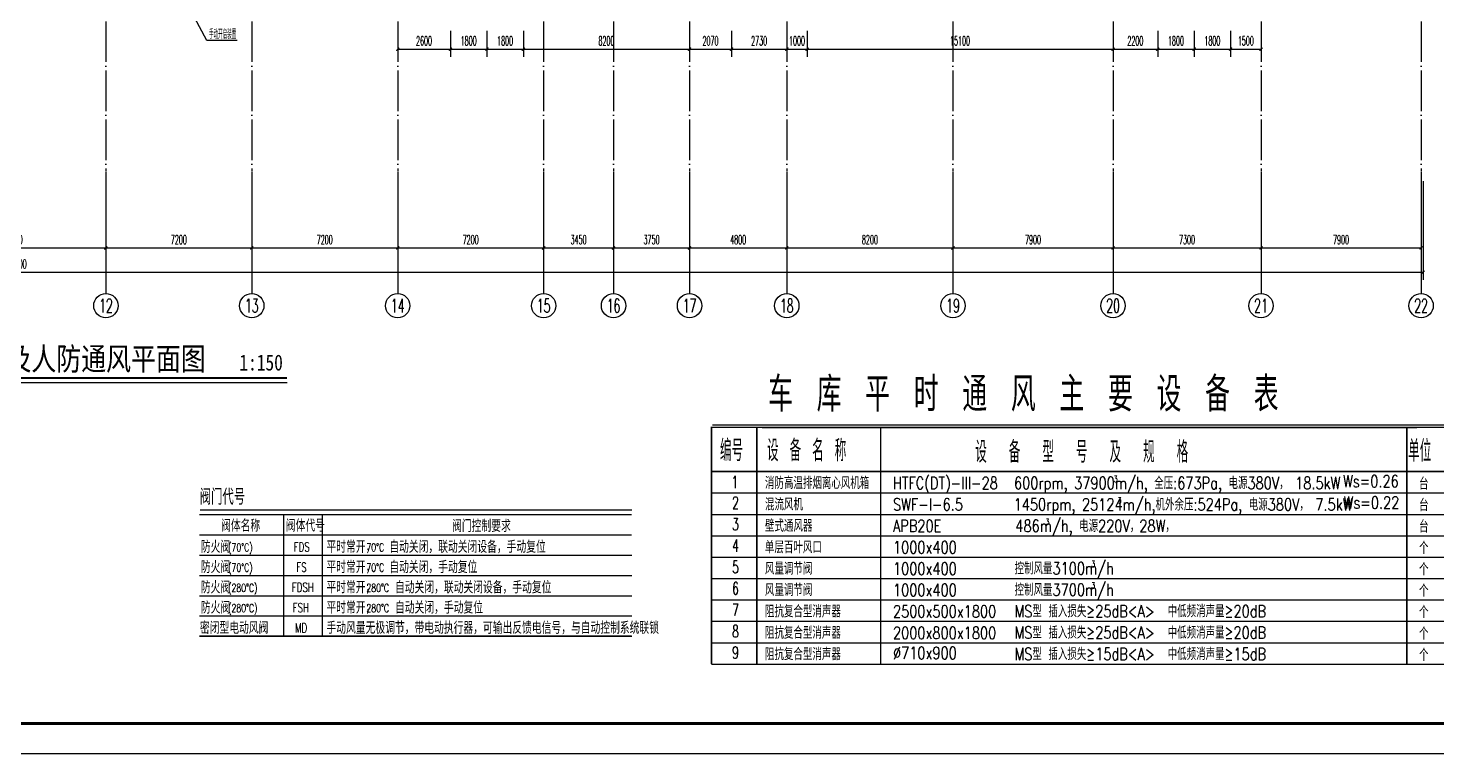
# Model space of a CAD drawing. Extents: x -888467 to -675969, y -675351 to -419232.
# Drawn here: x -786473 to -716964, y -526193 to -490379 of the extents above; entities that cross this region are included whole.
import ezdxf
from ezdxf.enums import TextEntityAlignment as Align

# ---------------------------------------------------------------- set-up
doc = ezdxf.new("R2010")
doc.units = 0
doc.header["$LTSCALE"] = 1000
doc.linetypes.add('DOTE', pattern=[2.42, 2, -0.2, 0.02, -0.2])
doc.layers.get('0').update_dxf_attribs({"linetype": 'CONTINUOUS'})
doc.layers.get('Defpoints').update_dxf_attribs({"linetype": 'CONTINUOUS'})
for name, color, linetype in [('A1', 7, 'CONTINUOUS'), ('AXIS', 3, 'CONTINUOUS'), ('AXIS_TEXT', 7, 'CONTINUOUS'), ('BTTK', 7, 'CONTINUOUS'), ('DIM_SYMB', 3, 'CONTINUOUS'), ('DOTE', 252, 'CONTINUOUS'), ('HZ', 3, 'CONTINUOUS'), ('PUB_TITLE', 7, 'CONTINUOUS'), ('TEXT', 3, 'CONTINUOUS'), ('TH_DIM', 3, 'CONTINUOUS'), ('风量标注', 3, 'CONTINUOUS')]:
    doc.layers.add(name, color=color, linetype=linetype)
doc.styles.add('-黑体', font='', dxfattribs={"width": 0.8})
doc.styles.add('_TCH_AXIS', font='COMPLEX', dxfattribs={"bigfont": 'GBCBIG'})
doc.styles.add('_TCH_DIM_T3', font='simplex.shx', dxfattribs={"width": 0.423529, "bigfont": 'gbcbig.shx'})
doc.styles.add('COMPLEX', font='COMPLEX')
doc.styles.add('hxd', font='simplex.shx', dxfattribs={"width": 0.5, "bigfont": 'gbcbig.shx'})
doc.styles.add('HZ', font='txt.shx', dxfattribs={"width": 0.9, "bigfont": 'hztxt.shx'})
doc.styles.add('HZ(TK)', font='geniso.shx', dxfattribs={"width": 0.9, "bigfont": 'hztxt.shx'})
doc.styles.add('ROMANC', font='romanc', dxfattribs={"width": 0.7, "height": 300})
doc.styles.add('simplex', font='simplex.shx', dxfattribs={"width": 0.7, "bigfont": 'gbcbig.shx'})
doc.styles.add('ST64S', font='simplex.shx', dxfattribs={"width": 0.8, "bigfont": 'gbcbig.shx'})
doc.styles.add('tss', font='simplex.shx', dxfattribs={"width": 0.8, "bigfont": 'gbcbig.shx'})
doc.styles.add('xw', font='simplex.shx', dxfattribs={"width": 0.6, "bigfont": 'gbcbig.shx'})
doc.styles.get('-黑体').set_extended_font_data('SimHei')
doc.dimstyles.new('_TCH_ARCH&&150', dxfattribs={"dimtxt": 446.25, "dimasz": 150, "dimexe": 375, "dimexo": 450, "dimgap": 189.375, "dimtad": 1, "dimdec": 0, "dimzin": 0, "dimdsep": 46, "dimtxsty": '_TCH_DIM_T3', "dimblk": 'ARCHTICK', "dimcen": 0.09, "dimclrt": 7, "dimazin": 2, "dimtfac": 1, "dimtdec": 0, "dimtix": 1, "dimtmove": 2, "dimatfit": 3, "dimfxl": 1, "dimtolj": 1, "dimtzin": 0, "dimarcsym": 0})

# ---------------------------------------------------------------- blocks, each defined once
blk = doc.blocks.new('vhtemplate_2020年新竖式图框_A1_1_2', base_point=(-420.5, 0))
at = {"layer": 'PUB_TITLE', "color": 7}
blk.add_lwpolyline([(-420.5, 594), (841, 594), (841, 0), (-420.5, 0)], close=True, dxfattribs=at)
at = {"layer": 'PUB_TITLE', "const_width": 1}
blk.add_lwpolyline([(-395.5, 10), (831, 10), (831, 584), (-395.5, 584)], close=True, dxfattribs=at)
at = {"layer": 'BTTK', "color": 4, "style": 'HZ(TK)', "width": 0.9}
for tag, p in [('合作单位', (796, 511.5)), ('建设单位', (796, 209.5)), ('工程名称', (796, 176.5)), ('子项名称', (806, 160)), ('图纸名称', (796, 141))]:
    blk.add_attdef(tag, text='', height=3.5, dxfattribs=at).set_placement(p, align=Align.MIDDLE_CENTER)
for tag, p in [('注册证书号', (808.5, 309.01)), ('注册印章号', (808.5, 301.01)), ('设计号', (806, 193)), ('图别', (789.75, 34)), ('图号', (822.25, 34)), ('版本号', (789.75, 26)), ('日期', (822.25, 26))]:
    blk.add_attdef(tag, text='', height=3.5, dxfattribs=at).set_placement(p, align=Align.MIDDLE)
blk = doc.blocks.new('_ArchTick')
at = {"color": 0, "linetype": 'ByBlock', "const_width": 0.4}
blk.add_lwpolyline([(-0.5, -0.5), (0.5, 0.5)], dxfattribs=at)
blk = doc.blocks.new('*D525')
at = {"layer": 'Defpoints', "color": 0, "transparency": 16777216}
for p in [(-727139, -490063), (-725639, -490063), (-725639, -491415)]:
    blk.add_point(p, dxfattribs=at)
at = {"layer": 'TH_DIM', "color": 0, "lineweight": -2, "transparency": 16777216}
for p, q in [((-727139, -490513), (-727139, -491790)), ((-725639, -490513), (-725639, -491790)), ((-727139, -491415), (-725639, -491415))]:
    blk.add_line(p, q, dxfattribs=at)
at = {"layer": 'TH_DIM', "color": 0, "lineweight": -2, "transparency": 16777216, "xscale": 150, "yscale": 150, "zscale": 150, "rotation": 180}
blk.add_blockref('_ArchTick', (-727139, -491415), dxfattribs=at)
at = {"layer": 'TH_DIM', "color": 0, "lineweight": -2, "transparency": 16777216, "xscale": 150, "yscale": 150, "zscale": 150}
blk.add_blockref('_ArchTick', (-725639, -491415), dxfattribs=at)
at = {"layer": 'TH_DIM', "color": 7, "transparency": 16777216, "insert": (-726389, -491003), "char_height": 446.2, "attachment_point": 5, "style": '_TCH_DIM_T3'}
blk.add_mtext('\\A1;1500', dxfattribs=at)
blk = doc.blocks.new('*D526')
at = {"layer": 'Defpoints', "color": 0, "transparency": 16777216}
for p in [(-728939, -490063), (-727139, -490063), (-727139, -491415)]:
    blk.add_point(p, dxfattribs=at)
at = {"layer": 'TH_DIM', "color": 0, "lineweight": -2, "transparency": 16777216}
for p, q in [((-728939, -490513), (-728939, -491790)), ((-727139, -490513), (-727139, -491790)), ((-728939, -491415), (-727139, -491415))]:
    blk.add_line(p, q, dxfattribs=at)
at = {"layer": 'TH_DIM', "color": 0, "lineweight": -2, "transparency": 16777216, "xscale": 150, "yscale": 150, "zscale": 150, "rotation": 180}
blk.add_blockref('_ArchTick', (-728939, -491415), dxfattribs=at)
at = {"layer": 'TH_DIM', "color": 0, "lineweight": -2, "transparency": 16777216, "xscale": 150, "yscale": 150, "zscale": 150}
blk.add_blockref('_ArchTick', (-727139, -491415), dxfattribs=at)
at = {"layer": 'TH_DIM', "color": 7, "transparency": 16777216, "insert": (-728039, -491003), "char_height": 446.2, "attachment_point": 5, "style": '_TCH_DIM_T3'}
blk.add_mtext('\\A1;1800', dxfattribs=at)
blk = doc.blocks.new('*D527')
at = {"layer": 'Defpoints', "color": 0, "transparency": 16777216}
for p in [(-730739, -490063), (-728939, -490063), (-728939, -491415)]:
    blk.add_point(p, dxfattribs=at)
at = {"layer": 'TH_DIM', "color": 0, "lineweight": -2, "transparency": 16777216}
for p, q in [((-730739, -490513), (-730739, -491790)), ((-728939, -490513), (-728939, -491790)), ((-730739, -491415), (-728939, -491415))]:
    blk.add_line(p, q, dxfattribs=at)
at = {"layer": 'TH_DIM', "color": 0, "lineweight": -2, "transparency": 16777216, "xscale": 150, "yscale": 150, "zscale": 150, "rotation": 180}
blk.add_blockref('_ArchTick', (-730739, -491415), dxfattribs=at)
at = {"layer": 'TH_DIM', "color": 0, "lineweight": -2, "transparency": 16777216, "xscale": 150, "yscale": 150, "zscale": 150}
blk.add_blockref('_ArchTick', (-728939, -491415), dxfattribs=at)
at = {"layer": 'TH_DIM', "color": 7, "transparency": 16777216, "insert": (-729839, -491003), "char_height": 446.2, "attachment_point": 5, "style": '_TCH_DIM_T3'}
blk.add_mtext('\\A1;1800', dxfattribs=at)
blk = doc.blocks.new('*D528')
at = {"layer": 'Defpoints', "color": 0, "transparency": 16777216}
for p in [(-732939, -490063), (-730739, -490063), (-730739, -491415)]:
    blk.add_point(p, dxfattribs=at)
at = {"layer": 'TH_DIM', "color": 0, "lineweight": -2, "transparency": 16777216}
for p, q in [((-732939, -490513), (-732939, -491790)), ((-730739, -490513), (-730739, -491790)), ((-732939, -491415), (-730739, -491415))]:
    blk.add_line(p, q, dxfattribs=at)
at = {"layer": 'TH_DIM', "color": 0, "lineweight": -2, "transparency": 16777216, "xscale": 150, "yscale": 150, "zscale": 150, "rotation": 180}
blk.add_blockref('_ArchTick', (-732939, -491415), dxfattribs=at)
at = {"layer": 'TH_DIM', "color": 0, "lineweight": -2, "transparency": 16777216, "xscale": 150, "yscale": 150, "zscale": 150}
blk.add_blockref('_ArchTick', (-730739, -491415), dxfattribs=at)
at = {"layer": 'TH_DIM', "color": 7, "transparency": 16777216, "insert": (-731839, -491003), "char_height": 446.2, "attachment_point": 5, "style": '_TCH_DIM_T3'}
blk.add_mtext('\\A1;2200', dxfattribs=at)
blk = doc.blocks.new('*D529')
at = {"layer": 'Defpoints', "color": 0, "transparency": 16777216}
for p in [(-748039, -490063), (-732939, -490063), (-732939, -491415)]:
    blk.add_point(p, dxfattribs=at)
at = {"layer": 'TH_DIM', "color": 0, "lineweight": -2, "transparency": 16777216}
for p, q in [((-748039, -490513), (-748039, -491790)), ((-732939, -490513), (-732939, -491790)), ((-748039, -491415), (-732939, -491415))]:
    blk.add_line(p, q, dxfattribs=at)
at = {"layer": 'TH_DIM', "color": 0, "lineweight": -2, "transparency": 16777216, "xscale": 150, "yscale": 150, "zscale": 150, "rotation": 180}
blk.add_blockref('_ArchTick', (-748039, -491415), dxfattribs=at)
at = {"layer": 'TH_DIM', "color": 0, "lineweight": -2, "transparency": 16777216, "xscale": 150, "yscale": 150, "zscale": 150}
blk.add_blockref('_ArchTick', (-732939, -491415), dxfattribs=at)
at = {"layer": 'TH_DIM', "color": 7, "transparency": 16777216, "insert": (-740489, -491003), "char_height": 446.2, "attachment_point": 5, "style": '_TCH_DIM_T3'}
blk.add_mtext('\\A1;15100', dxfattribs=at)
blk = doc.blocks.new('*D530')
at = {"layer": 'Defpoints', "color": 0, "transparency": 16777216}
for p in [(-749039, -490063), (-748039, -490063), (-748039, -491415)]:
    blk.add_point(p, dxfattribs=at)
at = {"layer": 'TH_DIM', "color": 0, "lineweight": -2, "transparency": 16777216}
for p, q in [((-749039, -490513), (-749039, -491790)), ((-748039, -490513), (-748039, -491790)), ((-749039, -491415), (-748039, -491415))]:
    blk.add_line(p, q, dxfattribs=at)
at = {"layer": 'TH_DIM', "color": 0, "lineweight": -2, "transparency": 16777216, "xscale": 150, "yscale": 150, "zscale": 150, "rotation": 180}
blk.add_blockref('_ArchTick', (-749039, -491415), dxfattribs=at)
at = {"layer": 'TH_DIM', "color": 0, "lineweight": -2, "transparency": 16777216, "xscale": 150, "yscale": 150, "zscale": 150}
blk.add_blockref('_ArchTick', (-748039, -491415), dxfattribs=at)
at = {"layer": 'TH_DIM', "color": 7, "transparency": 16777216, "insert": (-748539, -491003), "char_height": 446.2, "attachment_point": 5, "style": '_TCH_DIM_T3'}
blk.add_mtext('\\A1;1000', dxfattribs=at)
blk = doc.blocks.new('*D531')
at = {"layer": 'Defpoints', "color": 0, "transparency": 16777216}
for p in [(-751769, -490063), (-749039, -490063), (-749039, -491415)]:
    blk.add_point(p, dxfattribs=at)
at = {"layer": 'TH_DIM', "color": 0, "lineweight": -2, "transparency": 16777216}
for p, q in [((-751769, -490513), (-751769, -491790)), ((-749039, -490513), (-749039, -491790)), ((-751769, -491415), (-749039, -491415))]:
    blk.add_line(p, q, dxfattribs=at)
at = {"layer": 'TH_DIM', "color": 0, "lineweight": -2, "transparency": 16777216, "xscale": 150, "yscale": 150, "zscale": 150, "rotation": 180}
blk.add_blockref('_ArchTick', (-751769, -491415), dxfattribs=at)
at = {"layer": 'TH_DIM', "color": 0, "lineweight": -2, "transparency": 16777216, "xscale": 150, "yscale": 150, "zscale": 150}
blk.add_blockref('_ArchTick', (-749039, -491415), dxfattribs=at)
at = {"layer": 'TH_DIM', "color": 7, "transparency": 16777216, "insert": (-750404, -491003), "char_height": 446.2, "attachment_point": 5, "style": '_TCH_DIM_T3'}
blk.add_mtext('\\A1;2730', dxfattribs=at)
blk = doc.blocks.new('*D532')
at = {"layer": 'Defpoints', "color": 0, "transparency": 16777216}
for p in [(-753839, -490063), (-751769, -490063), (-751769, -491415)]:
    blk.add_point(p, dxfattribs=at)
at = {"layer": 'TH_DIM', "color": 0, "lineweight": -2, "transparency": 16777216}
for p, q in [((-753839, -490513), (-753839, -491790)), ((-751769, -490513), (-751769, -491790)), ((-753839, -491415), (-751769, -491415))]:
    blk.add_line(p, q, dxfattribs=at)
at = {"layer": 'TH_DIM', "color": 0, "lineweight": -2, "transparency": 16777216, "xscale": 150, "yscale": 150, "zscale": 150, "rotation": 180}
blk.add_blockref('_ArchTick', (-753839, -491415), dxfattribs=at)
at = {"layer": 'TH_DIM', "color": 0, "lineweight": -2, "transparency": 16777216, "xscale": 150, "yscale": 150, "zscale": 150}
blk.add_blockref('_ArchTick', (-751769, -491415), dxfattribs=at)
at = {"layer": 'TH_DIM', "color": 7, "transparency": 16777216, "insert": (-752804, -491003), "char_height": 446.2, "attachment_point": 5, "style": '_TCH_DIM_T3'}
blk.add_mtext('\\A1;2070', dxfattribs=at)
blk = doc.blocks.new('*D533')
at = {"layer": 'Defpoints', "color": 0, "transparency": 16777216}
for p in [(-762039, -490063), (-753839, -490063), (-753839, -491415)]:
    blk.add_point(p, dxfattribs=at)
at = {"layer": 'TH_DIM', "color": 0, "lineweight": -2, "transparency": 16777216}
for p, q in [((-762039, -490513), (-762039, -491790)), ((-753839, -490513), (-753839, -491790)), ((-762039, -491415), (-753839, -491415))]:
    blk.add_line(p, q, dxfattribs=at)
at = {"layer": 'TH_DIM', "color": 0, "lineweight": -2, "transparency": 16777216, "xscale": 150, "yscale": 150, "zscale": 150, "rotation": 180}
blk.add_blockref('_ArchTick', (-762039, -491415), dxfattribs=at)
at = {"layer": 'TH_DIM', "color": 0, "lineweight": -2, "transparency": 16777216, "xscale": 150, "yscale": 150, "zscale": 150}
blk.add_blockref('_ArchTick', (-753839, -491415), dxfattribs=at)
at = {"layer": 'TH_DIM', "color": 7, "transparency": 16777216, "insert": (-757939, -491003), "char_height": 446.2, "attachment_point": 5, "style": '_TCH_DIM_T3'}
blk.add_mtext('\\A1;8200', dxfattribs=at)
blk = doc.blocks.new('*D534')
at = {"layer": 'Defpoints', "color": 0, "transparency": 16777216}
for p in [(-763839, -490063), (-762039, -490063), (-762039, -491415)]:
    blk.add_point(p, dxfattribs=at)
at = {"layer": 'TH_DIM', "color": 0, "lineweight": -2, "transparency": 16777216}
for p, q in [((-763839, -490513), (-763839, -491790)), ((-762039, -490513), (-762039, -491790)), ((-763839, -491415), (-762039, -491415))]:
    blk.add_line(p, q, dxfattribs=at)
at = {"layer": 'TH_DIM', "color": 0, "lineweight": -2, "transparency": 16777216, "xscale": 150, "yscale": 150, "zscale": 150, "rotation": 180}
blk.add_blockref('_ArchTick', (-763839, -491415), dxfattribs=at)
at = {"layer": 'TH_DIM', "color": 0, "lineweight": -2, "transparency": 16777216, "xscale": 150, "yscale": 150, "zscale": 150}
blk.add_blockref('_ArchTick', (-762039, -491415), dxfattribs=at)
at = {"layer": 'TH_DIM', "color": 7, "transparency": 16777216, "insert": (-762939, -491003), "char_height": 446.2, "attachment_point": 5, "style": '_TCH_DIM_T3'}
blk.add_mtext('\\A1;1800', dxfattribs=at)
blk = doc.blocks.new('*D535')
at = {"layer": 'Defpoints', "color": 0, "transparency": 16777216}
for p in [(-765639, -490063), (-763839, -490063), (-763839, -491415)]:
    blk.add_point(p, dxfattribs=at)
at = {"layer": 'TH_DIM', "color": 0, "lineweight": -2, "transparency": 16777216}
for p, q in [((-765639, -490513), (-765639, -491790)), ((-763839, -490513), (-763839, -491790)), ((-765639, -491415), (-763839, -491415))]:
    blk.add_line(p, q, dxfattribs=at)
at = {"layer": 'TH_DIM', "color": 0, "lineweight": -2, "transparency": 16777216, "xscale": 150, "yscale": 150, "zscale": 150, "rotation": 180}
blk.add_blockref('_ArchTick', (-765639, -491415), dxfattribs=at)
at = {"layer": 'TH_DIM', "color": 0, "lineweight": -2, "transparency": 16777216, "xscale": 150, "yscale": 150, "zscale": 150}
blk.add_blockref('_ArchTick', (-763839, -491415), dxfattribs=at)
at = {"layer": 'TH_DIM', "color": 7, "transparency": 16777216, "insert": (-764739, -491003), "char_height": 446.2, "attachment_point": 5, "style": '_TCH_DIM_T3'}
blk.add_mtext('\\A1;1800', dxfattribs=at)
blk = doc.blocks.new('*D536')
at = {"layer": 'Defpoints', "color": 0, "transparency": 16777216}
for p in [(-768239, -490063), (-765639, -490063), (-765639, -491415)]:
    blk.add_point(p, dxfattribs=at)
at = {"layer": 'TH_DIM', "color": 0, "lineweight": -2, "transparency": 16777216}
for p, q in [((-768239, -490513), (-768239, -491790)), ((-765639, -490513), (-765639, -491790)), ((-768239, -491415), (-765639, -491415))]:
    blk.add_line(p, q, dxfattribs=at)
at = {"layer": 'TH_DIM', "color": 0, "lineweight": -2, "transparency": 16777216, "xscale": 150, "yscale": 150, "zscale": 150, "rotation": 180}
blk.add_blockref('_ArchTick', (-768239, -491415), dxfattribs=at)
at = {"layer": 'TH_DIM', "color": 0, "lineweight": -2, "transparency": 16777216, "xscale": 150, "yscale": 150, "zscale": 150}
blk.add_blockref('_ArchTick', (-765639, -491415), dxfattribs=at)
at = {"layer": 'TH_DIM', "color": 7, "transparency": 16777216, "insert": (-766939, -491003), "char_height": 446.2, "attachment_point": 5, "style": '_TCH_DIM_T3'}
blk.add_mtext('\\A1;2600', dxfattribs=at)
blk = doc.blocks.new('*D601')
at = {"layer": 'AXIS', "color": 0, "lineweight": -2, "transparency": 16777216}
for p, q in [((-791639, -497927), (-791639, -501602)), ((-782639, -497927), (-782639, -501602)), ((-791639, -501227), (-782639, -501227))]:
    blk.add_line(p, q, dxfattribs=at)
at = {"layer": 'Defpoints', "color": 0, "transparency": 16777216}
for p in [(-791639, -497477), (-782639, -497477), (-782639, -501227)]:
    blk.add_point(p, dxfattribs=at)
at = {"layer": 'AXIS', "color": 0, "lineweight": -2, "transparency": 16777216, "xscale": 150, "yscale": 150, "zscale": 150, "rotation": 180}
blk.add_blockref('_ArchTick', (-791639, -501227), dxfattribs=at)
at = {"layer": 'AXIS', "color": 0, "lineweight": -2, "transparency": 16777216, "xscale": 150, "yscale": 150, "zscale": 150}
blk.add_blockref('_ArchTick', (-782639, -501227), dxfattribs=at)
at = {"layer": 'AXIS', "color": 7, "transparency": 16777216, "insert": (-787139, -500814), "char_height": 446.2, "attachment_point": 5, "style": '_TCH_DIM_T3'}
blk.add_mtext('\\A1;9000', dxfattribs=at)
blk = doc.blocks.new('*D602')
at = {"layer": 'AXIS', "color": 0, "lineweight": -2, "transparency": 16777216}
for p, q in [((-782639, -497927), (-782639, -501602)), ((-775439, -497927), (-775439, -501602)), ((-782639, -501227), (-775439, -501227))]:
    blk.add_line(p, q, dxfattribs=at)
at = {"layer": 'Defpoints', "color": 0, "transparency": 16777216}
for p in [(-782639, -497477), (-775439, -497477), (-775439, -501227)]:
    blk.add_point(p, dxfattribs=at)
at = {"layer": 'AXIS', "color": 0, "lineweight": -2, "transparency": 16777216, "xscale": 150, "yscale": 150, "zscale": 150, "rotation": 180}
blk.add_blockref('_ArchTick', (-782639, -501227), dxfattribs=at)
at = {"layer": 'AXIS', "color": 0, "lineweight": -2, "transparency": 16777216, "xscale": 150, "yscale": 150, "zscale": 150}
blk.add_blockref('_ArchTick', (-775439, -501227), dxfattribs=at)
at = {"layer": 'AXIS', "color": 7, "transparency": 16777216, "insert": (-779039, -500814), "char_height": 446.2, "attachment_point": 5, "style": '_TCH_DIM_T3'}
blk.add_mtext('\\A1;7200', dxfattribs=at)
blk = doc.blocks.new('*D603')
at = {"layer": 'AXIS', "color": 0, "lineweight": -2, "transparency": 16777216}
for p, q in [((-775439, -497927), (-775439, -501602)), ((-768239, -497927), (-768239, -501602)), ((-775439, -501227), (-768239, -501227))]:
    blk.add_line(p, q, dxfattribs=at)
at = {"layer": 'Defpoints', "color": 0, "transparency": 16777216}
for p in [(-775439, -497477), (-768239, -497477), (-768239, -501227)]:
    blk.add_point(p, dxfattribs=at)
at = {"layer": 'AXIS', "color": 0, "lineweight": -2, "transparency": 16777216, "xscale": 150, "yscale": 150, "zscale": 150, "rotation": 180}
blk.add_blockref('_ArchTick', (-775439, -501227), dxfattribs=at)
at = {"layer": 'AXIS', "color": 0, "lineweight": -2, "transparency": 16777216, "xscale": 150, "yscale": 150, "zscale": 150}
blk.add_blockref('_ArchTick', (-768239, -501227), dxfattribs=at)
at = {"layer": 'AXIS', "color": 7, "transparency": 16777216, "insert": (-771839, -500814), "char_height": 446.2, "attachment_point": 5, "style": '_TCH_DIM_T3'}
blk.add_mtext('\\A1;7200', dxfattribs=at)
blk = doc.blocks.new('*D604')
at = {"layer": 'AXIS', "color": 0, "lineweight": -2, "transparency": 16777216}
for p, q in [((-768239, -497927), (-768239, -501602)), ((-761039, -497927), (-761039, -501602)), ((-768239, -501227), (-761039, -501227))]:
    blk.add_line(p, q, dxfattribs=at)
at = {"layer": 'Defpoints', "color": 0, "transparency": 16777216}
for p in [(-768239, -497477), (-761039, -497477), (-761039, -501227)]:
    blk.add_point(p, dxfattribs=at)
at = {"layer": 'AXIS', "color": 0, "lineweight": -2, "transparency": 16777216, "xscale": 150, "yscale": 150, "zscale": 150, "rotation": 180}
blk.add_blockref('_ArchTick', (-768239, -501227), dxfattribs=at)
at = {"layer": 'AXIS', "color": 0, "lineweight": -2, "transparency": 16777216, "xscale": 150, "yscale": 150, "zscale": 150}
blk.add_blockref('_ArchTick', (-761039, -501227), dxfattribs=at)
at = {"layer": 'AXIS', "color": 7, "transparency": 16777216, "insert": (-764639, -500814), "char_height": 446.2, "attachment_point": 5, "style": '_TCH_DIM_T3'}
blk.add_mtext('\\A1;7200', dxfattribs=at)
blk = doc.blocks.new('*D605')
at = {"layer": 'AXIS', "color": 0, "lineweight": -2, "transparency": 16777216}
for p, q in [((-761039, -497927), (-761039, -501602)), ((-757589, -497927), (-757589, -501602)), ((-761039, -501227), (-757589, -501227))]:
    blk.add_line(p, q, dxfattribs=at)
at = {"layer": 'Defpoints', "color": 0, "transparency": 16777216}
for p in [(-761039, -497477), (-757589, -497477), (-757589, -501227)]:
    blk.add_point(p, dxfattribs=at)
at = {"layer": 'AXIS', "color": 0, "lineweight": -2, "transparency": 16777216, "xscale": 150, "yscale": 150, "zscale": 150, "rotation": 180}
blk.add_blockref('_ArchTick', (-761039, -501227), dxfattribs=at)
at = {"layer": 'AXIS', "color": 0, "lineweight": -2, "transparency": 16777216, "xscale": 150, "yscale": 150, "zscale": 150}
blk.add_blockref('_ArchTick', (-757589, -501227), dxfattribs=at)
at = {"layer": 'AXIS', "color": 7, "transparency": 16777216, "insert": (-759314, -500814), "char_height": 446.2, "attachment_point": 5, "style": '_TCH_DIM_T3'}
blk.add_mtext('\\A1;3450', dxfattribs=at)
blk = doc.blocks.new('*D606')
at = {"layer": 'AXIS', "color": 0, "lineweight": -2, "transparency": 16777216}
for p, q in [((-757589, -497927), (-757589, -501602)), ((-753839, -497927), (-753839, -501602)), ((-757589, -501227), (-753839, -501227))]:
    blk.add_line(p, q, dxfattribs=at)
at = {"layer": 'Defpoints', "color": 0, "transparency": 16777216}
for p in [(-757589, -497477), (-753839, -497477), (-753839, -501227)]:
    blk.add_point(p, dxfattribs=at)
at = {"layer": 'AXIS', "color": 0, "lineweight": -2, "transparency": 16777216, "xscale": 150, "yscale": 150, "zscale": 150, "rotation": 180}
blk.add_blockref('_ArchTick', (-757589, -501227), dxfattribs=at)
at = {"layer": 'AXIS', "color": 0, "lineweight": -2, "transparency": 16777216, "xscale": 150, "yscale": 150, "zscale": 150}
blk.add_blockref('_ArchTick', (-753839, -501227), dxfattribs=at)
at = {"layer": 'AXIS', "color": 7, "transparency": 16777216, "insert": (-755714, -500814), "char_height": 446.2, "attachment_point": 5, "style": '_TCH_DIM_T3'}
blk.add_mtext('\\A1;3750', dxfattribs=at)
blk = doc.blocks.new('*D607')
at = {"layer": 'AXIS', "color": 0, "lineweight": -2, "transparency": 16777216}
for p, q in [((-753839, -497927), (-753839, -501602)), ((-749039, -497927), (-749039, -501602)), ((-753839, -501227), (-749039, -501227))]:
    blk.add_line(p, q, dxfattribs=at)
at = {"layer": 'Defpoints', "color": 0, "transparency": 16777216}
for p in [(-753839, -497477), (-749039, -497477), (-749039, -501227)]:
    blk.add_point(p, dxfattribs=at)
at = {"layer": 'AXIS', "color": 0, "lineweight": -2, "transparency": 16777216, "xscale": 150, "yscale": 150, "zscale": 150, "rotation": 180}
blk.add_blockref('_ArchTick', (-753839, -501227), dxfattribs=at)
at = {"layer": 'AXIS', "color": 0, "lineweight": -2, "transparency": 16777216, "xscale": 150, "yscale": 150, "zscale": 150}
blk.add_blockref('_ArchTick', (-749039, -501227), dxfattribs=at)
at = {"layer": 'AXIS', "color": 7, "transparency": 16777216, "insert": (-751439, -500814), "char_height": 446.2, "attachment_point": 5, "style": '_TCH_DIM_T3'}
blk.add_mtext('\\A1;4800', dxfattribs=at)
blk = doc.blocks.new('*D608')
at = {"layer": 'AXIS', "color": 0, "lineweight": -2, "transparency": 16777216}
for p, q in [((-749039, -497927), (-749039, -501602)), ((-740839, -497927), (-740839, -501602)), ((-749039, -501227), (-740839, -501227))]:
    blk.add_line(p, q, dxfattribs=at)
at = {"layer": 'Defpoints', "color": 0, "transparency": 16777216}
for p in [(-749039, -497477), (-740839, -497477), (-740839, -501227)]:
    blk.add_point(p, dxfattribs=at)
at = {"layer": 'AXIS', "color": 0, "lineweight": -2, "transparency": 16777216, "xscale": 150, "yscale": 150, "zscale": 150, "rotation": 180}
blk.add_blockref('_ArchTick', (-749039, -501227), dxfattribs=at)
at = {"layer": 'AXIS', "color": 0, "lineweight": -2, "transparency": 16777216, "xscale": 150, "yscale": 150, "zscale": 150}
blk.add_blockref('_ArchTick', (-740839, -501227), dxfattribs=at)
at = {"layer": 'AXIS', "color": 7, "transparency": 16777216, "insert": (-744939, -500814), "char_height": 446.2, "attachment_point": 5, "style": '_TCH_DIM_T3'}
blk.add_mtext('\\A1;8200', dxfattribs=at)
blk = doc.blocks.new('*D609')
at = {"layer": 'AXIS', "color": 0, "lineweight": -2, "transparency": 16777216}
for p, q in [((-740839, -497927), (-740839, -501602)), ((-732939, -497927), (-732939, -501602)), ((-740839, -501227), (-732939, -501227))]:
    blk.add_line(p, q, dxfattribs=at)
at = {"layer": 'Defpoints', "color": 0, "transparency": 16777216}
for p in [(-740839, -497477), (-732939, -497477), (-732939, -501227)]:
    blk.add_point(p, dxfattribs=at)
at = {"layer": 'AXIS', "color": 0, "lineweight": -2, "transparency": 16777216, "xscale": 150, "yscale": 150, "zscale": 150, "rotation": 180}
blk.add_blockref('_ArchTick', (-740839, -501227), dxfattribs=at)
at = {"layer": 'AXIS', "color": 0, "lineweight": -2, "transparency": 16777216, "xscale": 150, "yscale": 150, "zscale": 150}
blk.add_blockref('_ArchTick', (-732939, -501227), dxfattribs=at)
at = {"layer": 'AXIS', "color": 7, "transparency": 16777216, "insert": (-736889, -500814), "char_height": 446.2, "attachment_point": 5, "style": '_TCH_DIM_T3'}
blk.add_mtext('\\A1;7900', dxfattribs=at)
blk = doc.blocks.new('*D610')
at = {"layer": 'AXIS', "color": 0, "lineweight": -2, "transparency": 16777216}
for p, q in [((-732939, -497927), (-732939, -501602)), ((-725639, -497927), (-725639, -501602)), ((-732939, -501227), (-725639, -501227))]:
    blk.add_line(p, q, dxfattribs=at)
at = {"layer": 'Defpoints', "color": 0, "transparency": 16777216}
for p in [(-732939, -497477), (-725639, -497477), (-725639, -501227)]:
    blk.add_point(p, dxfattribs=at)
at = {"layer": 'AXIS', "color": 0, "lineweight": -2, "transparency": 16777216, "xscale": 150, "yscale": 150, "zscale": 150, "rotation": 180}
blk.add_blockref('_ArchTick', (-732939, -501227), dxfattribs=at)
at = {"layer": 'AXIS', "color": 0, "lineweight": -2, "transparency": 16777216, "xscale": 150, "yscale": 150, "zscale": 150}
blk.add_blockref('_ArchTick', (-725639, -501227), dxfattribs=at)
at = {"layer": 'AXIS', "color": 7, "transparency": 16777216, "insert": (-729289, -500814), "char_height": 446.2, "attachment_point": 5, "style": '_TCH_DIM_T3'}
blk.add_mtext('\\A1;7300', dxfattribs=at)
blk = doc.blocks.new('*D611')
at = {"layer": 'AXIS', "color": 0, "lineweight": -2, "transparency": 16777216}
for p, q in [((-725639, -497927), (-725639, -501602)), ((-717739, -497927), (-717739, -501602)), ((-725639, -501227), (-717739, -501227))]:
    blk.add_line(p, q, dxfattribs=at)
at = {"layer": 'Defpoints', "color": 0, "transparency": 16777216}
for p in [(-725639, -497477), (-717739, -497477), (-717739, -501227)]:
    blk.add_point(p, dxfattribs=at)
at = {"layer": 'AXIS', "color": 0, "lineweight": -2, "transparency": 16777216, "xscale": 150, "yscale": 150, "zscale": 150, "rotation": 180}
blk.add_blockref('_ArchTick', (-725639, -501227), dxfattribs=at)
at = {"layer": 'AXIS', "color": 0, "lineweight": -2, "transparency": 16777216, "xscale": 150, "yscale": 150, "zscale": 150}
blk.add_blockref('_ArchTick', (-717739, -501227), dxfattribs=at)
at = {"layer": 'AXIS', "color": 7, "transparency": 16777216, "insert": (-721689, -500814), "char_height": 446.2, "attachment_point": 5, "style": '_TCH_DIM_T3'}
blk.add_mtext('\\A1;7900', dxfattribs=at)
blk = doc.blocks.new('*D612')
at = {"layer": 'AXIS', "color": 0, "lineweight": -2, "transparency": 16777216}
for p, q in [((-856639, -497927), (-856639, -502802)), ((-717639, -497927), (-717639, -502802)), ((-856639, -502427), (-717639, -502427))]:
    blk.add_line(p, q, dxfattribs=at)
at = {"layer": 'Defpoints', "color": 0, "transparency": 16777216}
for p in [(-856639, -497477), (-717639, -497477), (-717639, -502427)]:
    blk.add_point(p, dxfattribs=at)
at = {"layer": 'AXIS', "color": 0, "lineweight": -2, "transparency": 16777216, "xscale": 150, "yscale": 150, "zscale": 150, "rotation": 180}
blk.add_blockref('_ArchTick', (-856639, -502427), dxfattribs=at)
at = {"layer": 'AXIS', "color": 0, "lineweight": -2, "transparency": 16777216, "xscale": 150, "yscale": 150, "zscale": 150}
blk.add_blockref('_ArchTick', (-717639, -502427), dxfattribs=at)
at = {"layer": 'AXIS', "color": 7, "transparency": 16777216, "insert": (-787139, -502014), "char_height": 446.2, "attachment_point": 5, "style": '_TCH_DIM_T3'}
blk.add_mtext('\\A1;139000', dxfattribs=at)
blk = doc.blocks.new('_AXISO')
blk.add_circle((0, 0), 0.5)
at = {"layer": 'AXIS_TEXT', "style": 'COMPLEX', "width": 1.041667}
blk.add_attdef('A', text='', height=0.56, dxfattribs=at).set_placement((-0.25, -0.28), (0.25, -0.28), align=Align.FIT)

msp = doc.modelspace()

# ---------------------------------------------------------------- linework, layer by layer
for p, q in [((-752701.5, -509948.6, -600), (-710871, -509948.6, -600)), ((-750263, -510080.6, -600), (-717947.8, -510080.6, -600)), ((-752753.9, -512261.3, -600), (-710871, -512261.3, -600)), ((-752753.9, -512261.3, -600), (-710871, -512261.3, -600)), ((-752753.9, -513317.3, -600), (-710871, -513317.3, -600)), ((-752753.9, -514373.3, -600), (-710871, -514373.3, -600)), ((-752753.9, -515429.3, -600), (-710871, -515429.3, -600)), ((-752753.9, -516485.3, -600), (-710871, -516485.3, -600)), ((-752753.9, -517541.3, -600), (-710871, -517541.3, -600)), ((-752753.9, -517541.3, -600), (-710871, -517541.3, -600)), ((-752753.9, -518597.3, -600), (-710871, -518597.3, -600)), ((-752753.9, -518597.3, -600), (-710871, -518597.3, -600)), ((-752753.9, -519653.3, -600), (-710871, -519653.3, -600)), ((-752753.9, -519653.3, -600), (-710871, -519653.3, -600)), ((-752753.9, -520709.3, -600), (-710871, -520709.3, -600)), ((-752753.9, -520709.3, -600), (-710871, -520709.3, -600)), ((-752753.9, -521765.3, -600), (-710871, -521765.3, -600))]:
    msp.add_line(p, q)
at = {"elevation": -600}
for points, const_width in [([(-752753.9, -521765.3), (-752753.9, -510080.6), (-710871, -510080.6)], 79.2), ([(-750513.4, -510080.6), (-750513.4, -521765.3)], 79.2), ([(-744408.4, -510080.6), (-744408.4, -521765.3)], 79.2), ([(-718437.8, -510080.6), (-718437.8, -521765.3)], 79.2), ([(-752753.9, -512261.3), (-710871, -512261.3)], 92.4)]:
    msp.add_lwpolyline(points, dxfattribs=dict(at, const_width=const_width))
at = {"layer": 'AXIS'}
for p, q in [((-782639.1, -497476.6), (-782639.1, -503476.6)), ((-775439.1, -497476.6), (-775439.1, -503476.6)), ((-768239.1, -497476.6), (-768239.1, -503476.6)), ((-761039.1, -497476.6), (-761039.1, -503476.6)), ((-757589.1, -497476.6), (-757589.1, -503476.6)), ((-753839.1, -497476.6), (-753839.1, -503476.6)), ((-749039.1, -497476.6), (-749039.1, -503476.6)), ((-740839.1, -497476.6), (-740839.1, -503476.6)), ((-732939.1, -497476.6), (-732939.1, -503476.6)), ((-725639.1, -497476.6), (-725639.1, -503476.6)), ((-717739.1, -497476.6), (-717739.1, -503476.6))]:
    msp.add_line(p, q, dxfattribs=at)
at = {"layer": 'DIM_SYMB', "color": 0, "const_width": 105}
msp.add_lwpolyline([(-794921.6, -507649), (-773697.7, -507649)], dxfattribs=at)
at = {"layer": 'DIM_SYMB', "color": 0}
msp.add_lwpolyline([(-794921.6, -507859), (-773697.7, -507859)], dxfattribs=at)
at = {"layer": 'DOTE', "linetype": 'DOTE'}
for p, q in [((-782639.1, -448908.1), (-782639.1, -497433.1)), ((-775439.1, -448908.1), (-775439.1, -497433.1)), ((-768239.1, -448908.1), (-768239.1, -497433.1)), ((-761039.1, -448908.1), (-761039.1, -497433.1)), ((-757589.1, -448908.1), (-757589.1, -497433.1)), ((-753839.1, -448908.1), (-753839.1, -497433.1)), ((-749039.1, -448908.1), (-749039.1, -497433.1)), ((-740839.1, -448908.1), (-740839.1, -497433.1)), ((-732939.1, -448908.1), (-732939.1, -497433.1)), ((-725639.1, -448908.1), (-725639.1, -497433.1)), ((-717739.1, -448908.1), (-717739.1, -497433.1))]:
    msp.add_line(p, q, dxfattribs=at)
at = {"layer": 'TEXT', "color": 7}
for p, q in [((-777993.8, -514145.9, 43084864.3), (-756687.6, -514145.9, 43084864.3)), ((-778021.1, -516389.4, 43092337.8), (-756687.6, -516389.4, 43092337.8)), ((-778021.1, -517388.6, 43092337.8), (-756687.6, -517388.6, 43092337.8)), ((-778021.1, -518387.8, 43092337.8), (-756687.6, -518387.8, 43092337.8)), ((-778021.1, -519387, 43092337.8), (-756687.6, -519387, 43092337.8)), ((-778021.1, -520386.2, 43092337.8), (-756687.6, -520386.2, 43092337.8)), ((-778021.1, -520386.2, 43092337.8), (-756687.6, -520386.2, 43092337.8))]:
    msp.add_line(p, q, dxfattribs=at)
at = {"layer": 'TEXT', "color": 7, "const_width": 72, "elevation": 43092337.8}
for points in [[(-778021.1, -514391), (-756687.6, -514391)], [(-773870.3, -520386.2), (-773870.3, -514391)], [(-771962.4, -520386.2), (-771962.4, -514391)], [(-778021.1, -515390.2), (-756687.6, -515390.2)], [(-778021.1, -520386.2), (-756687.6, -520386.2)]]:
    msp.add_lwpolyline(points, dxfattribs=at)
at = {"layer": '风量标注'}
for p, q in [((-777664.7, -490989.8, 3000), (-778265.1, -489856.3, 3000)), ((-776158.3, -490989.8, 3000), (-777664.7, -490989.8, 3000))]:
    msp.add_line(p, q, dxfattribs=at)

# ---------------------------------------------------------------- block references
at = {"layer": 'AXIS'}
ref = msp.add_blockref('_AXISO', (-782639.1, -504076.6), dxfattribs=dict(at, xscale=1200, yscale=1200, zscale=1200))
ref.add_attrib('A', '12', dxfattribs={"layer": 'AXIS_TEXT', "height": 678.82, "style": '_TCH_AXIS', "width": 0.724138}).set_placement((-782978.5, -504416.1), (-782299.7, -504416.1), align=Align.FIT)
ref = msp.add_blockref('_AXISO', (-775439.1, -504076.6), dxfattribs=dict(at, xscale=1200, yscale=1200, zscale=1200))
ref.add_attrib('A', '13', dxfattribs={"layer": 'AXIS_TEXT', "height": 678.82, "style": '_TCH_AXIS', "width": 0.724138}).set_placement((-775778.5, -504416.1), (-775099.7, -504416.1), align=Align.FIT)
ref = msp.add_blockref('_AXISO', (-768239.1, -504076.6), dxfattribs=dict(at, xscale=1200, yscale=1200, zscale=1200))
ref.add_attrib('A', '14', dxfattribs={"layer": 'AXIS_TEXT', "height": 678.82, "style": '_TCH_AXIS', "width": 0.677419}).set_placement((-768578.5, -504416.1), (-767899.7, -504416.1), align=Align.FIT)
ref = msp.add_blockref('_AXISO', (-761039.1, -504076.6), dxfattribs=dict(at, xscale=1200, yscale=1200, zscale=1200))
ref.add_attrib('A', '15', dxfattribs={"layer": 'AXIS_TEXT', "height": 678.82, "style": '_TCH_AXIS', "width": 0.724138}).set_placement((-761378.5, -504416.1), (-760699.7, -504416.1), align=Align.FIT)
ref = msp.add_blockref('_AXISO', (-757589.1, -504076.6), dxfattribs=dict(at, xscale=1200, yscale=1200, zscale=1200))
ref.add_attrib('A', '16', dxfattribs={"layer": 'AXIS_TEXT', "height": 678.82, "style": '_TCH_AXIS', "width": 0.724138}).set_placement((-757928.5, -504416.1), (-757249.7, -504416.1), align=Align.FIT)
ref = msp.add_blockref('_AXISO', (-753839.1, -504076.6), dxfattribs=dict(at, xscale=1200, yscale=1200, zscale=1200))
ref.add_attrib('A', '17', dxfattribs={"layer": 'AXIS_TEXT', "height": 678.82, "style": '_TCH_AXIS', "width": 0.724138}).set_placement((-754178.5, -504416.1), (-753499.7, -504416.1), align=Align.FIT)
ref = msp.add_blockref('_AXISO', (-749039.1, -504076.6), dxfattribs=dict(at, xscale=1200, yscale=1200, zscale=1200))
ref.add_attrib('A', '18', dxfattribs={"layer": 'AXIS_TEXT', "height": 678.82, "style": '_TCH_AXIS', "width": 0.724138}).set_placement((-749378.5, -504416.1), (-748699.7, -504416.1), align=Align.FIT)
ref = msp.add_blockref('_AXISO', (-740839.1, -504076.6), dxfattribs=dict(at, xscale=1200, yscale=1200, zscale=1200))
ref.add_attrib('A', '19', dxfattribs={"layer": 'AXIS_TEXT', "height": 678.82, "style": '_TCH_AXIS', "width": 0.724138}).set_placement((-741178.5, -504416.1), (-740499.7, -504416.1), align=Align.FIT)
ref = msp.add_blockref('_AXISO', (-732939.1, -504076.6), dxfattribs=dict(at, xscale=1200, yscale=1200, zscale=1200))
ref.add_attrib('A', '20', dxfattribs={"layer": 'AXIS_TEXT', "height": 678.82, "style": '_TCH_AXIS', "width": 0.617647}).set_placement((-733278.5, -504416.1), (-732599.7, -504416.1), align=Align.FIT)
ref = msp.add_blockref('_AXISO', (-725639.1, -504076.6), dxfattribs=dict(at, xscale=1200, yscale=1200, zscale=1200))
ref.add_attrib('A', '21', dxfattribs={"layer": 'AXIS_TEXT', "height": 678.82, "style": '_TCH_AXIS', "width": 0.724138}).set_placement((-725978.5, -504416.1), (-725299.7, -504416.1), align=Align.FIT)
ref = msp.add_blockref('_AXISO', (-717739.1, -504076.6), dxfattribs=dict(at, xscale=1200, yscale=1200, zscale=1200))
ref.add_attrib('A', '22', dxfattribs={"layer": 'AXIS_TEXT', "height": 678.82, "style": '_TCH_AXIS', "width": 0.617647}).set_placement((-718078.5, -504416.1), (-717399.7, -504416.1), align=Align.FIT)
at = {"layer": '风量标注', "xscale": 150, "yscale": 150, "zscale": 150}
msp.add_blockref('vhtemplate_2020年新竖式图框_A1_1_2', (-877015.7, -526193.3), dxfattribs=at)

# ---------------------------------------------------------------- texts
at = {"layer": 'A1'}
for s, height, style, width, p in [('编号', 1056, 'tss', 0.75, (-752336.9, -511751.3, -600)), ('设 备 名 称', 1056, 'tss', 0.75, (-750015, -511751.3, -600)), ('设  备  型  号  及  规  格', 1056, 'tss', 0.75, (-739741.4, -511822.9, -600)), ('单位', 1056, 'tss', 0.75, (-718377, -511770.2, -600)), ('消防高温排烟离心风机箱', 600, 'xw', 0.78, (-750116.4, -513124.7, -600)), ('HTFC(DT)-III-28', 600, 'xw', 0.78, (-743799.7, -513129.9, -600)), ('600rpm, 37900m/h, 全压:673Pa, 电源380V， 18.5kW  ', 600, 'xw', 0.78, (-737828.9, -513129.9, -600)), ('3', 300, 'xw', 0.78, (-732914.6, -512779.4, -600)), ('Ws=0.26', 600, 'xw', 0.78, (-721591, -513036.9, -600)), ('混流风机', 600, 'xw', 0.78, (-750116.4, -514180.7, -600)), ('SWF-I-6.5', 600, 'xw', 0.78, (-743799.7, -514185.9, -600)), ('1450rpm, 25124m/h,机外余压:524Pa, 电源380V， 7.5kW', 600, 'xw', 0.78, (-737845.6, -514185.9, -600)), ('3', 300, 'xw', 0.78, (-732719.1, -513835.4, -600)), ('Ws=0.22', 600, 'xw', 0.78, (-721562, -514092.9, -600)), ('壁式通风器', 600, 'xw', 0.78, (-750116.4, -515236.7, -600)), ('APB20E', 600, 'xw', 0.78, (-743799.7, -515241.9, -600)), ('486m/h, 电源220V，28W，', 600, 'xw', 0.78, (-737762.7, -515241.9, -600)), ('3', 300, 'xw', 0.78, (-736279, -514891.4, -600)), ('单层百叶风口', 600, 'xw', 0.78, (-750116.4, -516292.7, -600)), ('1000x400', 600, 'xw', 0.78, (-743799.7, -516297.9, -600)), ('风量调节阀', 600, 'xw', 0.78, (-750116.4, -517348.7, -600)), ('1000x400', 600, 'xw', 0.78, (-743799.7, -517353.9, -600)), ('控制风量3100m/h', 600, 'xw', 0.78, (-737801.7, -517341.1, -600)), ('3', 300, 'xw', 0.78, (-734022.8, -516975.8, -600)), ('风量调节阀', 600, 'xw', 0.78, (-750116.4, -518404.7, -600)), ('1000x400', 600, 'xw', 0.78, (-743799.7, -518409.9, -600)), ('控制风量3700m/h', 600, 'xw', 0.78, (-737801.7, -518397.1, -600)), ('3', 300, 'xw', 0.78, (-734022.8, -518031.8, -600)), ('阻抗复合型消声器', 600, 'xw', 0.78, (-750116.4, -519460.7, -600)), ('2500x500x1800', 600, 'xw', 0.78, (-743799.7, -519465.9, -600)), ('MS型 插入损失≥25dB<A>  中低频消声量≥20dB', 600, 'xw', 0.78, (-737801.7, -519453.1, -600)), ('阻抗复合型消声器', 600, 'xw', 0.78, (-750116.4, -520516.7, -600)), ('2000x800x1800', 600, 'xw', 0.78, (-743799.7, -520521.9, -600)), ('MS型 插入损失≥25dB<A>  中低频消声量≥20dB', 600, 'xw', 0.78, (-737801.7, -520509.1, -600)), ('阻抗复合型消声器', 600, 'xw', 0.78, (-750116.4, -521572.7, -600)), ('%%C710x900', 600, 'xw', 0.78, (-743799.7, -521515.5, -600)), ('MS型 插入损失≥15dB<A>  中低频消声量≥15dB', 600, 'xw', 0.78, (-737801.7, -521565.1, -600))]:
    msp.add_text(s, height=height, rotation=359.999999, dxfattribs=dict(at, style=style, width=width)).set_placement(p)
at = {"layer": 'A1', "style": 'xw'}
for s, width, p in [('1', 0.65, (-751606.8, -513080.9, -600)), ('台', 0.78, (-717606.4, -513162.2, -600)), ('2', 0.65, (-751574.1, -514104.1, -600)), ('台', 0.78, (-717606.4, -514218.2, -600)), ('3', 0.65, (-751574.1, -515160.1, -600)), ('台', 0.78, (-717606.4, -515274.2, -600)), ('4', 0.65, (-751574.1, -516216.1, -600)), ('个', 0.78, (-717606.4, -516330.2, -600)), ('5', 0.65, (-751574.1, -517272.1, -600)), ('个', 0.78, (-717606.4, -517386.2, -600)), ('6', 0.65, (-751574.1, -518328.1, -600)), ('个', 0.78, (-717606.4, -518442.2, -600)), ('7', 0.65, (-751574.1, -519384.1, -600)), ('个', 0.78, (-717606.4, -519498.2, -600)), ('8', 0.65, (-751574.1, -520440.1, -600)), ('个', 0.78, (-717606.4, -520554.2, -600)), ('9', 0.65, (-751574.1, -521496.1, -600)), ('个', 0.78, (-717606.4, -521610.2, -600))]:
    msp.add_text(s, height=600, rotation=359.999999, dxfattribs=dict(at, width=width)).set_placement(p, align=Align.CENTER)
at = {"layer": 'DIM_SYMB', "color": 7, "style": '-黑体', "width": 0.8}
for s, height, p in [('地下一层车库及人防通风平面图', 1126.582, (-794921.6, -507261.8, 5.2)), ('1:150', 788.61, (-776052, -507274.5, 5.2))]:
    msp.add_text(s, height=height, dxfattribs=at).set_placement(p)
at = {"layer": 'HZ', "color": 3, "width": 0.7}
for s, height, style, p in [('阀体名称', 599.52, 'HZ', (-776955.6, -515231.9, 43092337.8)), ('阀体代号', 599.52, 'HZ', (-773759.2, -515226.2, 43092337.8)), ('阀门控制要求', 599.52, 'HZ', (-765553.9, -515245.6, 43092337.8)), ('防火阀', 599.52, 'HZ', (-777954.3, -516276.8, 43092337.8)), ('(70%%DC)', 399.68, 'ROMANC', (-776607.4, -516205, 43092337.8)), ('FDS', 449.64, 'simplex', (-773372.4, -516205, 43092337.8)), ('平时常开，', 599.52, 'HZ', (-771754.5, -516276.8, 43092337.8)), ('自动关闭，联动关闭设备，手动复位', 599.52, 'HZ', (-768653.9, -516276.8, 43092337.8)), ('70%%DC', 399.68, 'ROMANC', (-769783.7, -516205, 43092337.8)), ('防火阀', 599.52, 'HZ', (-777954.3, -517276, 43092337.8)), ('(70%%DC)', 399.68, 'ROMANC', (-776607.4, -517204.2, 43092337.8)), ('FS', 449.64, 'simplex', (-773242.7, -517204.2, 43092337.8)), ('平时常开，', 599.52, 'HZ', (-771754.5, -517276, 43092337.8)), ('70%%DC', 399.68, 'ROMANC', (-769783.7, -517204.2, 43092337.8)), ('自动关闭，手动复位', 599.52, 'HZ', (-768653.9, -517276, 43092337.8)), ('防火阀', 599.52, 'HZ', (-777955.3, -518275.2, 43092337.8)), ('(280%%DC)', 399.68, 'ROMANC', (-776608.4, -518203.4, 43092337.8)), ('FDSH', 449.64, 'simplex', (-773467.4, -518203.4, 43092337.8)), ('平时常开，', 599.52, 'HZ', (-771754.5, -518275.2, 43092337.8)), ('280%%DC', 399.68, 'ROMANC', (-769783.7, -518203.4, 43092337.8)), ('自动关闭，联动关闭设备，手动复位', 599.52, 'HZ', (-768373.8, -518275.2, 43092337.8)), ('防火阀', 599.52, 'HZ', (-777955.3, -519274.4, 43092337.8)), ('(280%%DC)', 399.68, 'ROMANC', (-776608.4, -519202.6, 43092337.8)), ('FSH', 449.64, 'simplex', (-773421.6, -519202.6, 43092337.8)), ('平时常开，', 599.52, 'HZ', (-771754.5, -519274.4, 43092337.8)), ('280%%DC', 399.68, 'ROMANC', (-769783.7, -519202.6, 43092337.8)), ('自动关闭，手动复位', 599.52, 'HZ', (-768373.8, -519274.4, 43092337.8)), ('密闭型电动风阀', 599.52, 'HZ', (-777997.6, -520273.6, 43092337.8)), ('MD', 449.64, 'simplex', (-773308, -520201.8, 43092337.8)), ('手动风量无极调节，带电动执行器，可输出反馈电信号，与自动控制系统联锁', 599.52, 'HZ', (-771754.5, -520273.6, 43092337.8))]:
    msp.add_text(s, height=height, dxfattribs=dict(at, style=style)).set_placement(p)
at = {"layer": 'TEXT', "color": 3, "style": 'ST64S'}
msp.add_text('车 库 平 时 通 风 主 要 设 备 表', height=1704.545, dxfattribs=at).set_placement((-749963.4, -509301.7, -600.1))
at = {"layer": 'TEXT', "style": 'ST64S'}
msp.add_text('阀门代号', height=780, dxfattribs=at).set_placement((-778011.7, -513901.1, 43097499.1))
at = {"layer": '风量标注', "style": 'hxd', "width": 0.5}
msp.add_text('手动开启装置', height=450, dxfattribs=at).set_placement((-777553.2, -490916, 3000))

# ---------------------------------------------------------------- dimensions: what is measured, and where the dimension line sits
at = {"layer": 'AXIS'}
for p1, p2, distance, picture, middle in [((-856639.1, -497476.6), (-717639.1, -497476.6), -4950, '*D612', (-787139.1, -502014.1)), ((-791639.1, -497476.6), (-782639.1, -497476.6), -3750, '*D601', (-787139.1, -500814.1)), ((-782639.1, -497476.6), (-775439.1, -497476.6), -3750, '*D602', (-779039.1, -500814.1)), ((-775439.1, -497476.6), (-768239.1, -497476.6), -3750, '*D603', (-771839.1, -500814.1)), ((-768239.1, -497476.6), (-761039.1, -497476.6), -3750, '*D604', (-764639.1, -500814.1)), ((-761039.1, -497476.6), (-757589.1, -497476.6), -3750, '*D605', (-759314.1, -500814.1)), ((-757589.1, -497476.6), (-753839.1, -497476.6), -3750, '*D606', (-755714.1, -500814.1)), ((-753839.1, -497476.6), (-749039.1, -497476.6), -3750, '*D607', (-751439.1, -500814.1)), ((-749039.1, -497476.6), (-740839.1, -497476.6), -3750, '*D608', (-744939.1, -500814.1)), ((-740839.1, -497476.6), (-732939.1, -497476.6), -3750, '*D609', (-736889.1, -500814.1)), ((-732939.1, -497476.6), (-725639.1, -497476.6), -3750, '*D610', (-729289.1, -500814.1)), ((-725639.1, -497476.6), (-717739.1, -497476.6), -3750, '*D611', (-721689.1, -500814.1))]:
    dim = msp.add_aligned_dim(p1=p1, p2=p2, distance=distance, dimstyle='_TCH_ARCH&&150', dxfattribs=at)
    dim.commit()
    dim.dimension.update_dxf_attribs({"geometry": picture, "text_midpoint": middle})
at = {"layer": 'TH_DIM', "color": 3}
for p1, p2, picture, middle in [((-768239.1, -490062.9), (-765639.1, -490062.9), '*D536', (-766939.1, -491002.7)), ((-765639.1, -490062.9), (-763839.1, -490062.9), '*D535', (-764739.1, -491002.7)), ((-763839.1, -490062.9), (-762039.1, -490062.9), '*D534', (-762939.1, -491002.7)), ((-762039.1, -490062.9), (-753839.1, -490062.9), '*D533', (-757939.1, -491002.7)), ((-753839.1, -490062.9), (-751769.1, -490062.9), '*D532', (-752804.1, -491002.7)), ((-751769.1, -490062.9), (-749039.1, -490062.9), '*D531', (-750404.1, -491002.7)), ((-749039.1, -490062.9), (-748039.1, -490062.9), '*D530', (-748539.1, -491002.7)), ((-748039.1, -490062.9), (-732939.1, -490062.9), '*D529', (-740489.1, -491002.7)), ((-732939.1, -490062.9), (-730739.1, -490062.9), '*D528', (-731839.1, -491002.7)), ((-730739.1, -490062.9), (-728939.1, -490062.9), '*D527', (-729839.1, -491002.7)), ((-728939.1, -490062.9), (-727139.1, -490062.9), '*D526', (-728039.1, -491002.7)), ((-727139.1, -490062.9), (-725639.1, -490062.9), '*D525', (-726389.1, -491002.7))]:
    dim = msp.add_aligned_dim(p1=p1, p2=p2, distance=-1352.3, dimstyle='_TCH_ARCH&&150', dxfattribs=at)
    dim.commit()
    dim.dimension.update_dxf_attribs({"geometry": picture, "text_midpoint": middle})

doc.saveas('drawing.dxf')
